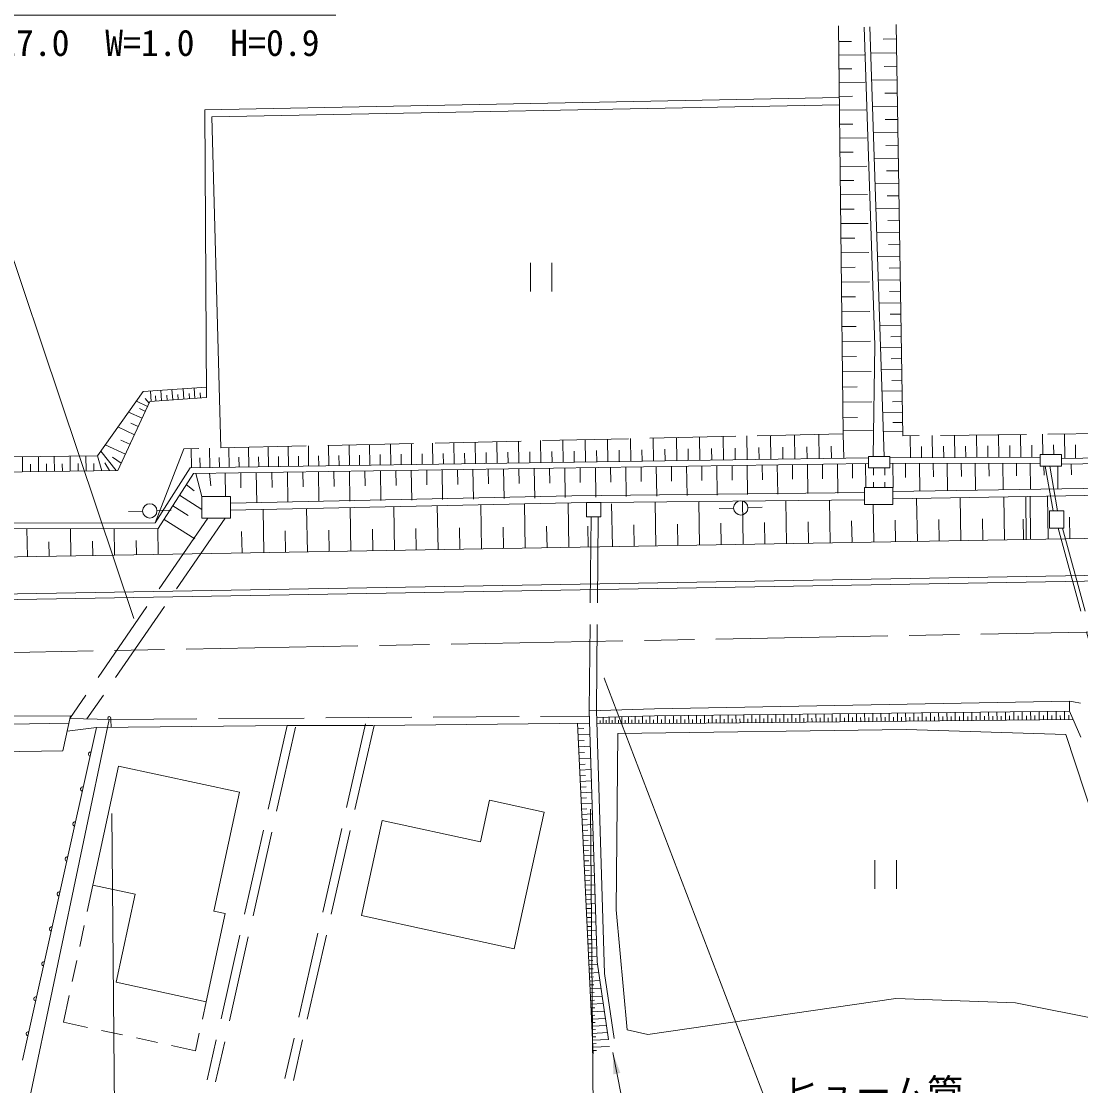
# Model space of a CAD drawing. Units: millimetres, scale not verified. Extents: x 40000 to 680000, y 20000 to 380000.
# Drawn here: x 79996 to 153970, y 243784 to 318072 of the extents above; entities that cross this region are included whole.
import ezdxf
from ezdxf.enums import TextEntityAlignment as Align

# ---------------------------------------------------------------- set-up
doc = ezdxf.new("R2010")
doc.units = ezdxf.units.MM
doc.header["$LTSCALE"] = 1000
doc.linetypes.add('CHAIN', pattern=[18.5, 12, -1.5, 3.5, -1.5])
doc.linetypes.add('DASHED', pattern=[7.5, 6, -1.5])
for name, color, linetype, lineweight in [('M-BGD', 7, 'Continuous', 13), ('M-BMK', 2, 'CHAIN', 13), ('M-STR-HTXT', 7, 'Continuous', 13)]:
    doc.layers.add(name, color=color, linetype=linetype, lineweight=lineweight)
doc.styles.add('ＭＳ ゴシック', font='')
doc.styles.get('ＭＳ ゴシック').set_extended_font_data('MS Gothic')

# ---------------------------------------------------------------- blocks, each defined once
blk = doc.blocks.new('田')
at = {"color": 7, "linetype": 'Continuous', "lineweight": 13}
for p, q in [((-0.75, 2), (-0.75, 0)), ((0.75, 0), (0.75, 2))]:
    blk.add_line(p, q, dxfattribs=at)
blk = doc.blocks.new('filled_arrow')
at = {"color": 0, "linetype": 'Continuous', "lineweight": -2}
blk.add_solid([(7.5, 1.25), (0, 0), (7.5, -1.25)], dxfattribs=at)
blk = doc.blocks.new('open_arrow')
at = {"color": 0, "linetype": 'Continuous', "lineweight": -2}
blk.add_lwpolyline([(7.5, 1.25), (0, 0), (7.5, -1.25)], dxfattribs=at)

msp = doc.modelspace()

# ---------------------------------------------------------------- linework, layer by layer
at = {"layer": 'M-BGD'}
for p, q in [((137384, 289281), (137064, 317752)), ((139589, 295459), (138839, 317669)), ((140250, 287705), (139239, 317682)), ((141550, 289146), (141089, 317837)), ((137076, 316656), (137968, 316666)), ((141105, 316841), (140186, 316827)), ((137087, 315708), (138880, 315728)), ((141120, 315881), (139301, 315852)), ((137097, 314752), (137999, 314762)), ((141135, 314936), (140234, 314921)), ((137108, 313795), (138920, 313816)), ((141150, 313992), (139364, 313964)), ((137119, 312830), (138030, 312840)), ((141165, 313064), (140281, 313050)), ((92808, 311903), (137120, 312749)), ((93311, 311412), (137126, 312249)), ((141180, 312137), (139427, 312109)), ((92928, 291812), (92808, 311903)), ((93920, 288297), (93311, 311412)), ((137130, 311864), (138960, 311885)), ((137141, 310889), (138061, 310900)), ((141195, 311225), (140326, 311211)), ((137152, 309914), (139001, 309934)), ((141210, 310315), (139488, 310287)), ((141224, 309419), (140371, 309405)), ((137163, 308929), (138092, 308940)), ((141238, 308524), (139549, 308497)), ((137174, 307944), (139043, 307965)), ((141252, 307644), (140415, 307631)), ((137185, 306950), (138124, 306961)), ((141267, 306766), (139608, 306739)), ((137196, 305956), (139084, 305977)), ((141280, 305901), (140459, 305888)), ((137208, 304952), (138156, 304963)), ((141294, 305038), (139666, 305012)), ((137219, 303948), (139126, 303969)), ((141308, 304189), (140502, 304176)), ((141322, 303341), (139724, 303315)), ((137231, 302934), (138189, 302945)), ((141335, 302506), (140543, 302494)), ((137242, 301920), (139169, 301942)), ((141348, 301674), (139780, 301648)), ((137253, 300897), (138222, 300908)), ((141362, 300854), (140585, 300842)), ((137265, 299873), (139212, 299895)), ((141375, 300036), (139835, 300011)), ((137277, 298839), (138255, 298850)), ((141388, 299231), (140625, 299219)), ((141401, 298427), (139889, 298403)), ((137288, 297805), (139255, 297827)), ((141413, 297636), (140665, 297624)), ((137300, 296762), (138288, 296773)), ((141426, 296847), (139943, 296823)), ((137312, 295717), (139299, 295740)), ((141438, 296070), (140704, 296058)), ((139589, 295459), (139467, 287705)), ((141451, 295294), (139995, 295271)), ((137324, 294664), (138322, 294675)), ((141463, 294531), (140742, 294519)), ((137336, 293609), (139343, 293632)), ((141475, 293769), (140046, 293746)), ((141487, 293019), (140780, 293008)), ((89068, 291538), (89016, 292267)), ((89787, 291589), (89735, 292317)), ((90178, 291617), (90152, 291980)), ((90568, 291645), (90517, 292371)), ((90958, 291672), (90932, 292035)), ((91348, 291700), (91296, 292424)), ((91736, 291728), (91711, 292089)), ((92125, 291755), (92074, 292478)), ((92513, 291783), (92487, 292144)), ((137348, 292546), (138356, 292557)), ((141500, 292271), (140097, 292248)), ((86733, 286720), (88978, 291532)), ((88819, 291190), (88034, 291556)), ((88931, 291430), (88642, 291740)), ((88978, 291532), (92928, 291812)), ((89395, 291561), (89370, 291926)), ((137360, 291481), (139387, 291504)), ((141511, 291534), (140817, 291523)), ((88433, 290362), (87494, 290800)), ((88659, 290848), (88244, 291042)), ((141523, 290799), (140147, 290777)), ((87899, 289220), (86748, 289757)), ((88168, 289796), (87656, 290035)), ((137372, 290407), (138391, 290418)), ((141535, 290076), (140853, 290065)), ((125759, 287410), (125735, 289017)), ((127384, 287433), (127360, 289054)), ((129023, 287457), (128999, 289091)), ((130675, 287481), (130651, 289129)), ((132340, 287505), (132316, 289166)), ((134019, 287530), (133995, 289204)), ((135712, 287554), (135688, 289243)), ((137382, 289485), (139420, 289508)), ((137419, 287579), (137394, 289281)), ((141545, 289457), (140181, 289435)), ((142078, 287606), (142058, 289151)), ((143628, 287612), (143608, 289167)), ((145174, 287618), (145154, 289184)), ((146716, 287624), (146696, 289200)), ((148255, 287631), (148235, 289216)), ((149791, 287637), (149770, 289232)), ((151320, 287826), (151302, 289248)), ((152852, 287559), (152830, 289264)), ((87267, 287865), (85865, 288520)), ((87586, 288548), (86957, 288842)), ((91877, 286917), (91858, 288255)), ((93156, 286936), (93136, 288279)), ((94515, 286956), (94495, 288310)), ((95884, 286975), (95864, 288341)), ((97265, 286996), (97245, 288372)), ((98657, 287016), (98637, 288404)), ((100061, 287036), (100041, 288435)), ((101476, 287057), (101456, 288467)), ((102903, 287077), (102882, 288500)), ((104341, 287098), (104320, 288532)), ((105791, 287119), (105770, 288565)), ((107253, 287141), (107232, 288598)), ((108727, 287162), (108706, 288632)), ((110213, 287184), (110192, 288665)), ((111711, 287205), (111690, 288699)), ((113222, 287227), (113200, 288733)), ((114745, 287250), (114722, 288768)), ((116280, 287272), (116258, 288803)), ((117828, 287294), (117805, 288838)), ((119388, 287317), (119365, 288873)), ((120961, 287340), (120938, 288909)), ((122547, 287363), (122524, 288945)), ((124146, 287386), (124123, 288981)), ((128203, 287445), (128191, 288259)), ((129848, 287469), (129836, 288289)), ((131507, 287493), (131495, 288320)), ((133179, 287517), (133167, 288351)), ((134866, 287542), (134853, 288383)), ((136565, 287567), (136553, 288414)), ((142853, 287609), (142843, 288394)), ((144401, 287615), (144391, 288412)), ((145945, 287621), (145935, 288430)), ((147486, 287628), (147475, 288448)), ((149023, 287634), (149012, 288466)), ((150557, 287640), (150546, 288484)), ((152084, 287826), (152076, 288502)), ((240975, 288886), (152632, 287555)), ((240975, 288486), (152632, 287155)), ((153614, 287570), (153602, 288519)), ((80092, 286621), (80076, 287686)), ((81206, 286637), (81190, 287698)), ((82315, 286654), (82299, 287710)), ((83420, 286670), (83404, 287722)), ((84520, 286687), (84504, 287734)), ((85615, 286703), (85309, 287742)), ((86628, 286718), (85548, 288076)), ((86974, 287237), (86371, 287655)), ((91349, 288238), (89345, 283069)), ((139142, 287604), (91789, 286916)), ((92482, 286926), (92472, 287595)), ((93835, 286946), (93825, 287620)), ((95199, 286966), (95189, 287645)), ((96574, 286986), (96564, 287671)), ((97961, 287006), (97951, 287697)), ((99359, 287026), (99349, 287723)), ((100768, 287046), (100758, 287749)), ((102189, 287067), (102179, 287775)), ((103622, 287088), (103611, 287802)), ((105066, 287109), (105055, 287829)), ((106522, 287130), (106511, 287856)), ((107990, 287151), (107979, 287883)), ((109470, 287173), (109459, 287911)), ((110962, 287195), (110951, 287938)), ((112466, 287216), (112455, 287966)), ((113983, 287238), (113972, 287995)), ((115512, 287261), (115501, 288023)), ((117053, 287283), (117042, 288052)), ((118607, 287306), (118596, 288080)), ((120174, 287328), (120163, 288110)), ((121754, 287351), (121743, 288139)), ((123347, 287375), (123335, 288169)), ((124952, 287398), (124941, 288198)), ((126571, 287421), (126559, 288229)), ((140642, 287705), (139142, 287705)), ((139142, 287705), (139142, 286905)), ((140642, 286905), (140642, 287705)), ((151132, 287642), (140642, 287600)), ((152632, 287826), (151132, 287826)), ((151132, 287826), (151132, 287026)), ((152632, 287026), (152632, 287826)), ((80649, 286629), (80641, 287161)), ((81760, 286646), (81753, 287175)), ((82867, 286662), (82860, 287189)), ((83970, 286679), (83962, 287203)), ((85068, 286695), (85060, 287217)), ((86161, 286711), (85834, 287261)), ((91789, 286916), (89345, 283069)), ((139142, 287204), (92011, 286519)), ((108306, 286756), (108322, 285713)), ((109383, 286772), (109413, 284688)), ((110457, 286787), (110472, 285747)), ((111531, 286803), (111561, 284724)), ((112603, 286818), (112618, 285780)), ((113675, 286834), (113705, 284759)), ((114745, 286849), (114760, 285813)), ((115815, 286865), (115845, 284794)), ((116883, 286881), (116898, 285846)), ((117950, 286896), (117980, 284829)), ((119016, 286912), (119031, 285879)), ((120082, 286927), (120112, 284865)), ((121146, 286942), (121161, 285912)), ((122209, 286958), (122239, 284900)), ((123271, 286973), (123286, 285945)), ((124332, 286989), (124362, 284935)), ((125392, 287004), (125407, 285978)), ((126451, 287020), (126481, 284970)), ((127509, 287035), (127523, 286011)), ((128566, 287050), (128596, 285005)), ((129621, 287066), (129636, 286044)), ((130676, 287081), (130706, 285039)), ((131730, 287096), (131745, 286077)), ((132783, 287112), (132812, 285074)), ((133834, 287127), (133849, 286109)), ((134885, 287142), (134915, 285109)), ((135934, 287157), (135949, 286142)), ((136983, 287173), (137013, 285143)), ((138030, 287188), (138045, 286174)), ((138944, 287201), (138968, 285539)), ((139142, 286905), (140642, 286905)), ((139495, 286905), (139495, 286405)), ((140295, 286905), (140295, 286405)), ((151132, 287242), (140642, 287200)), ((140846, 287201), (140867, 285539)), ((141725, 287205), (141737, 286240)), ((142703, 287209), (142728, 285282)), ((143678, 287212), (143690, 286269)), ((144652, 287216), (144676, 285316)), ((145622, 287220), (145634, 286298)), ((146591, 287224), (146615, 285349)), ((147557, 287228), (147569, 286327)), ((148523, 287232), (148546, 285382)), ((149484, 287235), (149495, 286356)), ((150445, 287239), (150469, 285416)), ((151132, 287026), (152632, 287026)), ((151405, 287026), (151413, 286385)), ((152052, 283895), (151497, 287026)), ((152356, 283895), (151802, 287026)), ((152362, 287026), (152382, 285449)), ((153313, 287165), (153323, 286414)), ((66369, 286417), (86733, 286720)), ((92011, 286519), (89565, 282670)), ((92182, 286522), (92607, 284897)), ((93135, 286535), (93231, 285639)), ((94226, 286551), (94250, 284897)), ((95315, 286567), (95330, 285512)), ((96404, 286583), (96434, 284474)), ((97491, 286599), (97506, 285545)), ((98577, 286615), (98608, 284510)), ((99662, 286630), (99678, 285579)), ((100747, 286646), (100778, 284546)), ((101830, 286662), (101845, 285613)), ((102912, 286678), (102943, 284581)), ((103993, 286693), (104008, 285646)), ((105073, 286709), (105104, 284617)), ((106152, 286725), (106167, 285680)), ((107230, 286740), (107260, 284653)), ((91520, 285746), (92059, 285297)), ((140862, 285539), (138862, 285539)), ((138862, 285539), (138862, 284339)), ((139495, 285905), (139495, 285539)), ((140295, 285905), (140295, 285539)), ((167929, 285693), (140862, 285250)), ((140862, 284339), (140862, 285539)), ((91039, 284990), (92607, 283994)), ((94607, 284897), (92607, 284897)), ((92607, 284897), (92607, 283397)), ((118446, 284955), (94607, 284444)), ((94607, 283397), (94607, 284897)), ((118446, 284955), (138862, 285174)), ((120451, 284477), (138862, 284674)), ((127353, 281516), (127300, 284550)), ((130395, 281569), (130343, 284583)), ((133437, 281621), (133386, 284615)), ((136480, 281674), (136428, 284648)), ((167938, 285194), (140862, 284750)), ((142564, 281779), (142513, 284773)), ((145607, 281832), (145555, 284825)), ((148649, 281885), (148597, 284878)), ((150145, 284902), (150168, 281911)), ((150445, 284907), (150468, 281916)), ((151692, 281937), (151640, 284931)), ((88472, 283883), (87472, 283848)), ((89471, 283918), (90471, 283953)), ((90571, 284253), (91638, 283576)), ((119451, 284477), (94607, 283944)), ((96929, 280990), (96877, 283992)), ((99972, 281042), (99919, 284058)), ((103014, 281095), (102962, 284123)), ((106056, 281148), (106004, 284188)), ((109099, 281200), (109046, 284254)), ((112141, 281253), (112088, 284319)), ((115183, 281306), (115130, 284384)), ((118226, 281358), (118172, 284449)), ((120451, 284477), (119451, 284477)), ((119451, 284477), (119451, 283477)), ((120451, 283477), (120451, 284477)), ((121268, 281411), (121216, 284404)), ((124310, 281464), (124257, 284517)), ((129735, 284093), (128736, 284058)), ((130734, 284128), (131734, 284163)), ((138862, 284339), (140862, 284339)), ((139522, 281727), (139477, 284339)), ((152792, 283895), (151792, 283895)), ((151792, 283895), (151792, 282695)), ((152792, 282695), (152792, 283895)), ((89345, 283069), (66433, 283029)), ((236903, 283411), (66481, 280463)), ((89973, 283311), (92106, 281956)), ((92607, 283397), (94607, 283397)), ((119451, 283477), (120451, 283477)), ((128874, 281542), (128848, 283039)), ((131916, 281595), (131890, 283092)), ((134959, 281648), (134933, 283144)), ((138001, 281700), (137975, 283197)), ((141043, 281753), (141017, 283250)), ((144086, 281806), (144060, 283302)), ((147128, 281858), (147102, 283355)), ((149984, 281908), (149959, 283332)), ((153213, 281964), (153187, 283460)), ((89565, 282670), (66441, 282629)), ((80424, 280704), (80391, 282654)), ((83467, 280757), (83434, 282659)), ((86509, 280810), (86477, 282664)), ((89551, 280862), (89520, 282669)), ((95408, 280964), (95382, 282460)), ((98450, 281016), (98425, 282513)), ((101493, 281069), (101467, 282565)), ((104535, 281121), (104509, 282618)), ((107577, 281174), (107552, 282671)), ((110620, 281227), (110594, 282723)), ((113662, 281279), (113636, 282776)), ((116704, 281332), (116679, 282829)), ((119583, 281382), (119558, 282845)), ((122789, 281437), (122763, 282934)), ((125831, 281490), (125806, 282986)), ((151792, 282695), (152792, 282695)), ((81945, 280731), (81928, 281734)), ((84988, 280783), (84970, 281787)), ((88030, 280836), (88013, 281839)), ((66530, 277893), (235907, 280802)), ((66537, 277493), (235931, 280402)), ((153182, 270627), (124206, 270087)), ((153190, 269930), (153182, 270627)), ((153467, 270573), (153182, 270627)), ((153958, 270480), (153467, 270573)), ((124206, 270087), (119656, 269957)), ((120196, 252431), (119656, 269957)), ((120721, 251620), (120156, 269972)), ((153191, 269930), (124216, 269587)), ((131570, 269127), (131564, 269674)), ((132127, 269133), (132121, 269680)), ((132685, 269138), (132679, 269687)), ((133244, 269144), (133239, 269694)), ((133804, 269150), (133799, 269700)), ((134365, 269155), (134360, 269707)), ((134927, 269161), (134922, 269714)), ((135490, 269167), (135485, 269720)), ((136054, 269172), (136049, 269727)), ((136619, 269178), (136614, 269734)), ((137185, 269184), (137180, 269740)), ((137752, 269190), (137747, 269747)), ((138320, 269195), (138315, 269754)), ((138889, 269201), (138884, 269760)), ((139459, 269207), (139454, 269767)), ((140030, 269213), (140024, 269774)), ((140602, 269218), (140596, 269781)), ((141175, 269224), (141169, 269788)), ((141749, 269230), (141743, 269794)), ((142324, 269236), (142318, 269801)), ((142900, 269241), (142894, 269808)), ((143477, 269247), (143471, 269815)), ((144055, 269253), (144049, 269822)), ((144633, 269259), (144628, 269828)), ((145213, 269265), (145208, 269835)), ((145794, 269271), (145789, 269842)), ((146376, 269277), (146371, 269849)), ((146959, 269283), (146953, 269856)), ((147543, 269288), (147537, 269863)), ((148128, 269294), (148122, 269870)), ((148714, 269300), (148708, 269877)), ((149301, 269306), (149295, 269884)), ((149889, 269312), (149884, 269891)), ((150478, 269318), (150473, 269898)), ((151069, 269324), (151063, 269905)), ((151660, 269330), (151654, 269912)), ((152252, 269336), (152246, 269919)), ((152845, 269342), (152839, 269926)), ((153981, 268113), (153191, 269930)), ((66688, 269465), (83429, 269607)), ((83429, 269607), (82908, 267161)), ((86257, 269348), (83389, 269419)), ((85244, 268775), (98557, 268935)), ((86257, 269348), (86264, 268787)), ((104627, 268915), (119683, 269085)), ((118823, 269076), (119926, 245998)), ((124216, 269587), (120171, 269472)), ((120183, 269089), (125480, 269066)), ((120412, 269088), (120413, 269283)), ((120616, 269088), (120618, 269484)), ((120826, 269087), (120827, 269288)), ((121037, 269086), (121039, 269496)), ((121254, 269085), (121255, 269294)), ((121472, 269084), (121474, 269509)), ((121697, 269083), (121698, 269299)), ((121922, 269082), (121924, 269522)), ((122155, 269081), (122155, 269304)), ((122388, 269080), (122390, 269535)), ((122628, 269079), (122629, 269310)), ((122869, 269078), (122871, 269549)), ((123117, 269077), (123118, 269316)), ((123366, 269076), (123368, 269563)), ((123623, 269074), (123624, 269322)), ((123880, 269073), (123883, 269577)), ((124146, 269072), (124147, 269329)), ((124412, 269071), (124415, 269593)), ((124687, 269070), (124688, 269335)), ((124962, 269069), (124965, 269608)), ((125246, 269067), (125247, 269342)), ((125480, 269066), (153444, 269348)), ((125535, 269066), (125530, 269603)), ((125777, 269069), (125775, 269337)), ((126051, 269071), (126045, 269608)), ((126324, 269074), (126322, 269343)), ((126598, 269077), (126593, 269615)), ((126872, 269080), (126870, 269349)), ((127147, 269082), (127141, 269621)), ((127421, 269085), (127419, 269355)), ((127696, 269088), (127691, 269628)), ((127971, 269091), (127969, 269361)), ((128247, 269093), (128241, 269634)), ((128522, 269096), (128520, 269367)), ((128798, 269099), (128793, 269641)), ((129074, 269102), (129072, 269373)), ((129350, 269105), (129345, 269648)), ((129627, 269107), (129624, 269379)), ((129904, 269110), (129898, 269654)), ((130181, 269113), (130178, 269385)), ((130458, 269116), (130453, 269661)), ((130736, 269119), (130733, 269391)), ((131013, 269121), (131008, 269667)), ((131291, 269124), (131289, 269397)), ((131848, 269130), (131845, 269403)), ((132406, 269135), (132403, 269410)), ((132965, 269141), (132962, 269416)), ((133524, 269147), (133521, 269422)), ((134085, 269152), (134082, 269428)), ((134646, 269158), (134644, 269434)), ((135209, 269164), (135206, 269440)), ((135772, 269170), (135770, 269447)), ((136337, 269175), (136334, 269453)), ((136902, 269181), (136900, 269459)), ((137469, 269187), (137466, 269465)), ((138036, 269192), (138034, 269471)), ((138605, 269198), (138602, 269478)), ((139174, 269204), (139171, 269484)), ((139745, 269210), (139742, 269490)), ((140316, 269215), (140313, 269496)), ((140888, 269221), (140886, 269503)), ((141462, 269227), (141459, 269509)), ((142036, 269233), (142033, 269515)), ((142612, 269239), (142609, 269522)), ((143188, 269244), (143185, 269528)), ((143766, 269250), (143763, 269534)), ((144344, 269256), (144341, 269541)), ((144923, 269262), (144921, 269547)), ((145504, 269268), (145501, 269553)), ((146085, 269274), (146082, 269560)), ((146668, 269280), (146665, 269566)), ((147251, 269285), (147248, 269572)), ((147836, 269291), (147833, 269579)), ((148421, 269297), (148418, 269585)), ((149008, 269303), (149005, 269592)), ((149595, 269309), (149592, 269598)), ((150184, 269315), (150181, 269605)), ((150773, 269321), (150771, 269611)), ((151364, 269327), (151361, 269618)), ((151956, 269333), (151953, 269624)), ((152548, 269339), (152545, 269631)), ((153142, 269345), (153139, 269637)), ((85244, 268775), (80071, 245557)), ((83198, 268522), (85244, 268775)), ((118841, 268695), (119267, 268716)), ((118861, 268271), (119707, 268312)), ((121660, 268364), (121540, 256053)), ((141790, 268644), (121660, 268364)), ((152938, 268284), (141790, 268644)), ((158352, 251762), (152938, 268284)), ((118881, 267854), (119300, 267874)), ((118901, 267437), (119732, 267477)), ((82908, 267161), (66737, 266911)), ((118921, 267026), (119333, 267046)), ((118940, 266616), (119758, 266655)), ((118960, 266212), (119365, 266232)), ((118979, 265809), (119783, 265848)), ((118998, 265412), (119396, 265431)), ((119017, 265016), (119807, 265053)), ((119036, 264625), (119427, 264644)), ((119054, 264235), (119831, 264273)), ((119073, 263851), (119458, 263870)), ((119091, 263468), (119855, 263505)), ((119109, 263091), (119488, 263109)), ((119127, 262714), (119878, 262749)), ((119145, 262342), (119517, 262360)), ((119162, 261972), (119901, 262007)), ((119180, 261606), (119546, 261624)), ((119197, 261242), (119924, 261277)), ((119214, 260883), (119575, 260900)), ((119232, 260525), (119946, 260559)), ((119248, 260171), (119602, 260188)), ((119265, 259819), (119967, 259853)), ((119282, 259472), (119630, 259488)), ((119298, 259125), (119989, 259158)), ((119315, 258784), (119657, 258800)), ((85002, 257782), (84603, 255933)), ((119331, 258443), (120010, 258475)), ((119347, 258107), (119684, 258123)), ((119363, 257772), (120031, 257804)), ((119379, 257442), (119710, 257458)), ((119395, 257112), (120051, 257144)), ((119410, 256788), (119736, 256803)), ((119426, 256464), (120071, 256495)), ((119441, 256145), (119761, 256160)), ((119456, 255826), (120091, 255856)), ((121540, 256053), (122302, 247672)), ((84392, 254956), (84075, 253490)), ((119471, 255512), (119786, 255527)), ((119486, 255199), (120110, 255228)), ((119501, 254890), (119810, 254905)), ((119516, 254582), (120129, 254611)), ((119530, 254278), (119834, 254293)), ((119544, 253975), (120148, 254004)), ((119559, 253677), (119858, 253691)), ((119573, 253379), (120166, 253407)), ((119587, 253085), (119881, 253099)), ((119601, 252792), (120184, 252820)), ((83864, 252512), (83548, 251046)), ((119615, 252504), (119904, 252517)), ((119629, 252216), (120202, 252243)), ((119642, 251932), (119926, 251945)), ((121002, 247017), (120196, 252431)), ((119656, 251648), (120308, 251680)), ((119669, 251369), (119949, 251383)), ((119682, 251091), (120391, 251125)), ((121398, 247076), (120721, 251620)), ((119695, 250816), (119970, 250829)), ((119709, 250542), (120472, 250579)), ((83337, 250068), (82938, 248219)), ((92903, 249649), (92639, 248427)), ((119721, 250272), (119992, 250285)), ((119734, 250003), (120552, 250042)), ((119747, 249738), (120013, 249750)), ((123745, 247351), (141069, 249878)), ((141069, 249878), (149409, 249557)), ((119760, 249473), (120630, 249514)), ((119772, 249212), (120033, 249224)), ((119785, 248951), (120708, 248995)), ((149409, 249557), (160878, 247271)), ((84618, 247857), (82938, 248219)), ((119797, 248695), (120054, 248707)), ((119809, 248438), (120784, 248485)), ((119821, 248186), (120074, 248198)), ((87062, 247329), (85596, 247646)), ((92428, 247450), (92164, 246228)), ((119833, 247934), (120858, 247983)), ((119845, 247686), (120093, 247698)), ((119857, 247438), (120932, 247490)), ((122302, 247672), (123745, 247351)), ((89506, 246802), (88040, 247118)), ((119869, 247194), (120113, 247206)), ((119880, 246951), (121004, 247004)), ((119892, 246711), (120132, 246722)), ((92164, 246228), (90483, 246591)), ((119903, 246471), (121075, 246527)), ((119914, 246235), (120150, 246247)), ((121293, 246095), (121872, 243151))]:
    msp.add_line(p, q, dxfattribs=at)
at = {"layer": 'M-BGD', "linetype": 'DASHED'}
for p, q in [((88517, 292233), (85309, 287742)), ((92924, 292536), (88517, 292233)), ((240176, 290178), (141550, 289146)), ((137384, 289281), (91349, 288238)), ((85309, 287742), (66348, 287539)), ((93029, 283397), (83389, 269419)), ((94243, 283397), (84584, 269389)), ((119778, 283477), (119656, 269957)), ((120278, 283477), (120156, 269971)), ((152396, 282695), (155811, 270202)), ((152708, 282695), (156121, 270208)), ((79188, 269018), (83317, 269078)), ((86257, 269348), (119667, 269585)), ((98557, 268935), (92983, 244193)), ((104042, 269048), (98408, 244286)), ((98557, 268935), (104627, 268915)), ((99143, 268803), (93569, 244061)), ((104627, 268915), (98993, 244153))]:
    msp.add_line(p, q, dxfattribs=at)
at = {"layer": 'M-BGD'}
for points in [[(95236, 264269), (93443, 255960), (94228, 255791), (92903, 249649), (86618, 251006), (87944, 257147), (85002, 257782), (86795, 266091)], [(105195, 262290), (103751, 255661), (114420, 253338), (116499, 262886), (112691, 263715), (112055, 260796)]]:
    msp.add_lwpolyline(points, close=True, dxfattribs=at)
for centre, radius in [((130235, 284111), 500), ((88971, 283900), 500), ((86144, 269444), 100)]:
    msp.add_circle(centre, radius, dxfattribs=at)
for centre in [(84832, 266926), (84289, 264486), (83745, 262046), (83201, 259606), (82658, 257166), (82114, 254726), (81570, 252285), (81027, 249845), (80483, 247405)]:
    msp.add_arc(centre, 150, 77.43976, 257.43976, dxfattribs=at)
at = {"layer": 'M-BMK'}
msp.add_line((232982, 276914), (67307, 273796), dxfattribs=at)
at = {"layer": 'M-STR-HTXT'}
for p, q in [((86124, 269346), (80471, 242401)), ((119736, 263086), (120015, 231910)), ((86317, 262787), (86595, 231612))]:
    msp.add_line(p, q, dxfattribs=at)
for points in [[(87864, 276397), (73713, 318489), (101970, 318489)], [(120704, 272224), (132497, 241380), (152318, 241380)]]:
    msp.add_lwpolyline(points, dxfattribs=at)

# ---------------------------------------------------------------- block references
at = {"layer": 'M-BGD', "xscale": 1000, "yscale": 1000}
for p in [(116295, 299219), (140355, 257514)]:
    msp.add_blockref('田', p, dxfattribs=at)
at = {"layer": 'M-BGD', "xscale": 200, "yscale": 200, "rotation": 281.1}
msp.add_blockref('filled_arrow', (121293, 246095), dxfattribs=at)
at = {"layer": 'M-STR-HTXT'}
for p, rotation in [((87864, 276397), 108.6), ((120704, 272224), 290.9), ((86124, 269346), 258.2)]:
    msp.add_blockref('open_arrow', p, dxfattribs=dict(at, rotation=rotation))

# ---------------------------------------------------------------- texts
at = {"layer": 'M-STR-HTXT', "style": 'ＭＳ ゴシック'}
for s, p in [('L=17.0  W=1.0  H=0.9', (75882, 315104)), ('ヒューム管', (133247, 241880))]:
    msp.add_text(s, height=1833, dxfattribs=at).set_placement(p, align=Align.BOTTOM_LEFT)

doc.saveas('drawing.dxf')
